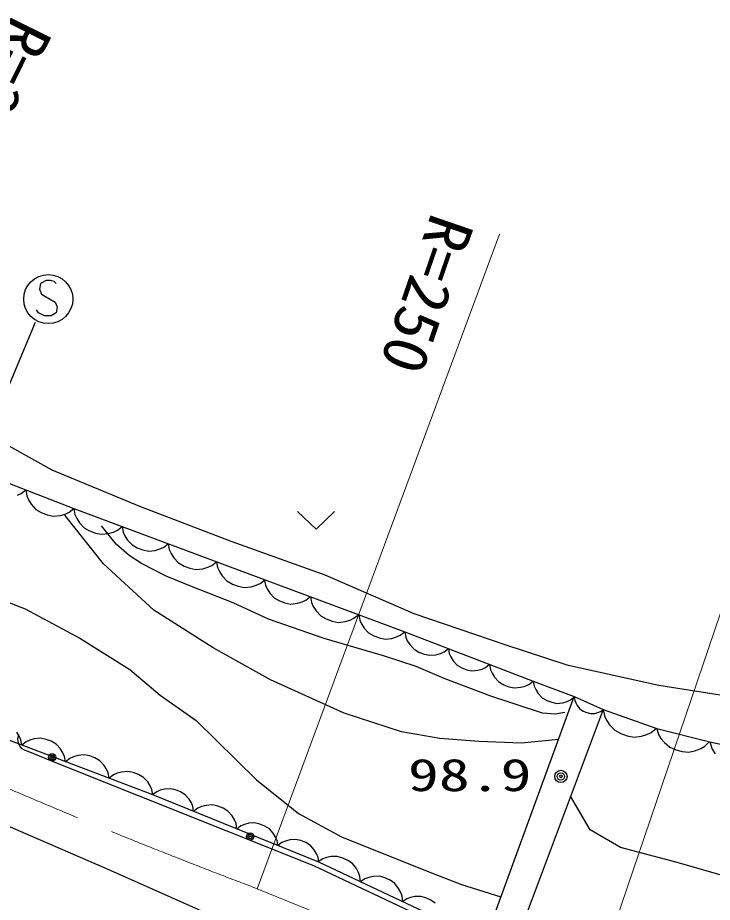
# Model space of a CAD drawing. Units: millimetres, scale not verified. Extents: x 40000 to 680000, y 20000 to 380000.
# Drawn here: x 423216 to 451493, y 266497 to 302516 of the extents above; entities that cross this region are included whole.
import ezdxf
from ezdxf.enums import TextEntityAlignment as Align

# ---------------------------------------------------------------- set-up
doc = ezdxf.new("R2010")
doc.units = ezdxf.units.MM
doc.header["$LTSCALE"] = 1000
doc.linetypes.add('CHAIN', pattern=[18.5, 12, -1.5, 3.5, -1.5])
for name, color, linetype, lineweight in [('M-BGD', 7, 'Continuous', 25), ('M-BGD-EXST', 7, 'Continuous', 25), ('M-BMK', 2, 'CHAIN', 13), ('M-STR-HTXT', 7, 'Continuous', 13)]:
    doc.layers.add(name, color=color, linetype=linetype, lineweight=lineweight)
doc.styles.add('ＭＳ ゴシック', font='')
doc.styles.get('ＭＳ ゴシック').set_extended_font_data('MS Gothic')

msp = doc.modelspace()

# ---------------------------------------------------------------- linework, layer by layer
at = {"layer": 'M-BGD'}
for p, q in [((421772, 285676), (424605, 284107)), ((417853, 285492), (425498, 282531)), ((424605, 284107), (428180, 282625)), ((423202, 283077), (423357, 283146)), ((423357, 283146), (423541, 283289)), ((423541, 283289), (423583, 283048)), ((423583, 283048), (423655, 282885)), ((423655, 282885), (423766, 282707)), ((423766, 282707), (423956, 282498)), ((423956, 282498), (424175, 282368)), ((425306, 282380), (425500, 282531)), ((425498, 282531), (433254, 279642)), ((425498, 282531), (425543, 282291)), ((428180, 282625), (431929, 281186)), ((434612, 282405), (435362, 281685)), ((435362, 281685), (436112, 282405)), ((424175, 282368), (424410, 282277)), ((424410, 282277), (424661, 282225)), ((424661, 282225), (424941, 282252)), ((424941, 282252), (425143, 282308)), ((426714, 280276), (425130, 282263)), ((425143, 282308), (425306, 282380)), ((425543, 282291), (425617, 282128)), ((425617, 282128), (425730, 281952)), ((425730, 281952), (425922, 281746)), ((425922, 281746), (426144, 281618)), ((427274, 281645), (427466, 281798)), ((427466, 281798), (427509, 281569)), ((426144, 281618), (426380, 281530)), ((426380, 281530), (426631, 281482)), ((426631, 281482), (426911, 281512)), ((426911, 281512), (427112, 281571)), ((427112, 281571), (427274, 281645)), ((427509, 281569), (427579, 281415)), ((427579, 281415), (427687, 281246)), ((427687, 281246), (427870, 281050)), ((427870, 281050), (428081, 280929)), ((429003, 280884), (429158, 280955)), ((429158, 280955), (429340, 281100)), ((429340, 281100), (429385, 280859)), ((431929, 281186), (435722, 279835)), ((428081, 280929), (428306, 280845)), ((428306, 280845), (428545, 280799)), ((428545, 280799), (428812, 280828)), ((428812, 280828), (429003, 280884)), ((429385, 280859), (429459, 280697)), ((429459, 280697), (429572, 280521)), ((428755, 278396), (426714, 280276)), ((429572, 280521), (429765, 280315)), ((429765, 280315), (429986, 280187)), ((431117, 280214), (431308, 280367)), ((431308, 280367), (431353, 280126)), ((429986, 280187), (430222, 280099)), ((430222, 280099), (430473, 280051)), ((430473, 280051), (430753, 280081)), ((430753, 280081), (430955, 280140)), ((430955, 280140), (431117, 280214)), ((431353, 280126), (431427, 279964)), ((431427, 279964), (431540, 279788)), ((420391, 279673), (423519, 278441)), ((431540, 279788), (431732, 279582)), ((431732, 279582), (431954, 279454)), ((433085, 279481), (433276, 279634)), ((433254, 279642), (438974, 277515)), ((433254, 279642), (433297, 279413)), ((435722, 279835), (439338, 278254)), ((431954, 279454), (432190, 279366)), ((432190, 279366), (432441, 279318)), ((432441, 279318), (432721, 279348)), ((432721, 279348), (432922, 279407)), ((432922, 279407), (433085, 279481)), ((433297, 279413), (433368, 279259)), ((433368, 279259), (433476, 279090)), ((433476, 279090), (433659, 278894)), ((433659, 278894), (433870, 278773)), ((434792, 278729), (434947, 278800)), ((434947, 278800), (435129, 278945)), ((435129, 278945), (435174, 278704)), ((423519, 278441), (425746, 277256)), ((433870, 278773), (434095, 278690)), ((434095, 278690), (434334, 278643)), ((434334, 278643), (434600, 278672)), ((434600, 278672), (434792, 278729)), ((435174, 278704), (435248, 278542)), ((435248, 278542), (435361, 278366)), ((431172, 276865), (428755, 278396)), ((435361, 278366), (435554, 278160)), ((435554, 278160), (435775, 278033)), ((436906, 278060), (437097, 278213)), ((437097, 278213), (437140, 277984)), ((439338, 278254), (443043, 276989)), ((435775, 278033), (436011, 277945)), ((436011, 277945), (436262, 277896)), ((436262, 277896), (436542, 277927)), ((436542, 277927), (436744, 277986)), ((436744, 277986), (436906, 278060)), ((437140, 277984), (437210, 277830)), ((437210, 277830), (437319, 277661)), ((437319, 277661), (437502, 277465)), ((437502, 277465), (437713, 277344)), ((438635, 277300), (438789, 277371)), ((438789, 277371), (438972, 277516)), ((438974, 277515), (444205, 275504)), ((438974, 277515), (439012, 277297)), ((425746, 277256), (427784, 275976)), ((437713, 277344), (437938, 277261)), ((437938, 277261), (438177, 277214)), ((438177, 277214), (438443, 277243)), ((438443, 277243), (438635, 277300)), ((439012, 277297), (439077, 277150)), ((439077, 277150), (439178, 276989)), ((439178, 276989), (439350, 276801)), ((443043, 276989), (445572, 276161)), ((433508, 275550), (431172, 276865)), ((439350, 276801), (439549, 276683)), ((439549, 276683), (439762, 276601)), ((440242, 276580), (440425, 276631)), ((440425, 276631), (440572, 276697)), ((440572, 276697), (440747, 276833)), ((440747, 276833), (440783, 276627)), ((439762, 276601), (439989, 276555)), ((439989, 276555), (440242, 276580)), ((440783, 276627), (440845, 276487)), ((440845, 276487), (440941, 276335)), ((440941, 276335), (441104, 276156)), ((427784, 275976), (429016, 274934)), ((441104, 276156), (441292, 276045)), ((441292, 276045), (441494, 275968)), ((441494, 275968), (441709, 275924)), ((441709, 275924), (441949, 275947)), ((441949, 275947), (442122, 275996)), ((442122, 275996), (442262, 276058)), ((442262, 276058), (442427, 276187)), ((442427, 276187), (442465, 275969)), ((442465, 275969), (442531, 275822)), ((445572, 276161), (449321, 275333)), ((436502, 274195), (433508, 275550)), ((442531, 275822), (442632, 275661)), ((442632, 275661), (442804, 275472)), ((442804, 275472), (443003, 275355)), ((443003, 275355), (443216, 275273)), ((443216, 275273), (443442, 275227)), ((443442, 275227), (443696, 275251)), ((443696, 275251), (443878, 275303)), ((443878, 275303), (444026, 275369)), ((444026, 275369), (444200, 275505)), ((444205, 275504), (445872, 274871)), ((444205, 275504), (444242, 275297)), ((444242, 275297), (444304, 275158)), ((449321, 275333), (452416, 274853)), ((429016, 274934), (430476, 273903)), ((442236, 264950), (445872, 274871)), ((444304, 275158), (444401, 275006)), ((444401, 275006), (444564, 274828)), ((444564, 274828), (444754, 274718)), ((445723, 274735), (445888, 274865)), ((445872, 274871), (447050, 274354)), ((445872, 274871), (445891, 274721)), ((444754, 274718), (444956, 274641)), ((444956, 274641), (445170, 274598)), ((445170, 274598), (445411, 274623)), ((445411, 274623), (445583, 274673)), ((445583, 274673), (445723, 274735)), ((445891, 274721), (445931, 274618)), ((445931, 274618), (445995, 274505)), ((445995, 274505), (446106, 274371)), ((428713, 270871), (419876, 274233)), ((438839, 273439), (436502, 274195)), ((447050, 274354), (443369, 264548)), ((446106, 274371), (446239, 274284)), ((446239, 274284), (446381, 274221)), ((446381, 274221), (446535, 274183)), ((446535, 274183), (446709, 274191)), ((446709, 274191), (446835, 274221)), ((446835, 274221), (446938, 274261)), ((446938, 274261), (447062, 274349)), ((447050, 274354), (449234, 273578)), ((447050, 274354), (447103, 274091)), ((430476, 273903), (432940, 271487)), ((447103, 274091), (447187, 273915)), ((447187, 273915), (447314, 273723)), ((423281, 273263), (423179, 273424)), ((440403, 273164), (438839, 273439)), ((447314, 273723), (447528, 273501)), ((447528, 273501), (447773, 273365)), ((448834, 273330), (449010, 273413)), ((449010, 273413), (449217, 273584)), ((449234, 273578), (451390, 273032)), ((449234, 273578), (449308, 273332)), ((423225, 273164), (423243, 273264)), ((423236, 273030), (423225, 273164)), ((423262, 272934), (423236, 273030)), ((423243, 273264), (423265, 273320)), ((423347, 273116), (423281, 273263)), ((423386, 272898), (423347, 273116)), ((423560, 273035), (423386, 272898)), ((423707, 273101), (423560, 273035)), ((423890, 273153), (423707, 273101)), ((424143, 273179), (423890, 273153)), ((424370, 273133), (424143, 273179)), ((424583, 273052), (424370, 273133)), ((424782, 272935), (424583, 273052)), ((441984, 273044), (440403, 273164)), ((443720, 272975), (441984, 273044)), ((445231, 273122), (443720, 272975)), ((447773, 273365), (448033, 273273)), ((448033, 273273), (448308, 273223)), ((448308, 273223), (448614, 273261)), ((448614, 273261), (448834, 273330)), ((449308, 273332), (449404, 273172)), ((449404, 273172), (449542, 273001)), ((451185, 272857), (451367, 273038)), ((451390, 273032), (454059, 272428)), ((451390, 273032), (451488, 272733)), ((423314, 272848), (423262, 272934)), ((423403, 272748), (423314, 272848)), ((423488, 272692), (423403, 272748)), ((423637, 272633), (423488, 272692)), ((424955, 272748), (424782, 272935)), ((425057, 272587), (424955, 272748)), ((449542, 273001), (449765, 272808)), ((449765, 272808), (450011, 272700)), ((450011, 272700), (450267, 272636)), ((450533, 272613), (450822, 272676)), ((450822, 272676), (451025, 272761)), ((451025, 272761), (451185, 272857)), ((451488, 272733), (451611, 272539)), ((424565, 272262), (423637, 272633)), ((425123, 272440), (425057, 272587)), ((425162, 272222), (425123, 272440)), ((425336, 272359), (425162, 272222)), ((425483, 272425), (425336, 272359)), ((425665, 272478), (425483, 272425)), ((425919, 272503), (425665, 272478)), ((426146, 272457), (425919, 272503)), ((426359, 272376), (426146, 272457)), ((426558, 272260), (426359, 272376)), ((450267, 272636), (450533, 272613)), ((435273, 267978), (424565, 272262)), ((426731, 272072), (426558, 272260)), ((426832, 271912), (426731, 272072)), ((426898, 271764), (426832, 271912)), ((426937, 271546), (426898, 271764)), ((427111, 271683), (426937, 271546)), ((427259, 271749), (427111, 271683)), ((427441, 271802), (427259, 271749)), ((427695, 271827), (427441, 271802)), ((427921, 271782), (427695, 271827)), ((428134, 271701), (427921, 271782)), ((428334, 271584), (428134, 271701)), ((428507, 271396), (428334, 271584)), ((428608, 271236), (428507, 271396)), ((428674, 271089), (428608, 271236)), ((432940, 271487), (434646, 270112)), ((428713, 270871), (428674, 271089)), ((428877, 270998), (428709, 270872)), ((435475, 268129), (428713, 270871)), ((429018, 271058), (428877, 270998)), ((429192, 271104), (429018, 271058)), ((429433, 271123), (429192, 271104)), ((429646, 271075), (429433, 271123)), ((429847, 270994), (429646, 271075)), ((430033, 270879), (429847, 270994)), ((430193, 270698), (430033, 270879)), ((430286, 270544), (430193, 270698)), ((430345, 270403), (430286, 270544)), ((446522, 269450), (445723, 270820)), ((430378, 270196), (430345, 270403)), ((430555, 270329), (430378, 270196)), ((430703, 270392), (430555, 270329)), ((430887, 270440), (430703, 270392)), ((431141, 270460), (430887, 270440)), ((431367, 270410), (431141, 270460)), ((431578, 270324), (431367, 270410)), ((431775, 270203), (431578, 270324)), ((431943, 270012), (431775, 270203)), ((421661, 270099), (426982, 267804)), ((432041, 269849), (431943, 270012)), ((432104, 269701), (432041, 269849)), ((434646, 270112), (436399, 269165)), ((432138, 269482), (432104, 269701)), ((432306, 269608), (432138, 269482)), ((432447, 269668), (432306, 269608)), ((432621, 269714), (432447, 269668)), ((432862, 269733), (432621, 269714)), ((433075, 269685), (432862, 269733)), ((433275, 269604), (433075, 269685)), ((433462, 269489), (433275, 269604)), ((433622, 269308), (433462, 269489)), ((447752, 268733), (446522, 269450)), ((433715, 269154), (433622, 269308)), ((433774, 269013), (433715, 269154)), ((436399, 269165), (439811, 267791)), ((433807, 268806), (433774, 269013)), ((433974, 268932), (433807, 268806)), ((434115, 268991), (433974, 268932)), ((434289, 269037), (434115, 268991)), ((434530, 269056), (434289, 269037)), ((434743, 269009), (434530, 269056)), ((434944, 268927), (434743, 269009)), ((435130, 268813), (434944, 268927)), ((435290, 268632), (435130, 268813)), ((450057, 268118), (447752, 268733)), ((435383, 268477), (435290, 268632)), ((435442, 268337), (435383, 268477)), ((435971, 268358), (435785, 268319)), ((436226, 268364), (435971, 268358)), ((436448, 268301), (436226, 268364)), ((435475, 268129), (435442, 268337)), ((435633, 268265), (435449, 268141)), ((442236, 264950), (435475, 268129)), ((435785, 268319), (435633, 268265)), ((436655, 268204), (436448, 268301)), ((436845, 268073), (436655, 268204)), ((437003, 267873), (436845, 268073)), ((452721, 267350), (450057, 268118)), ((426982, 267804), (434452, 264491)), ((440542, 265497), (435273, 267978)), ((437092, 267705), (437003, 267873)), ((437146, 267553), (437092, 267705)), ((439811, 267791), (441280, 267222)), ((437169, 267333), (437146, 267553)), ((437353, 267456), (437169, 267333)), ((437504, 267511), (437353, 267456)), ((437690, 267549), (437504, 267511)), ((437945, 267555), (437690, 267549)), ((438168, 267493), (437945, 267555)), ((438374, 267396), (438168, 267493)), ((438564, 267264), (438374, 267396)), ((438722, 267064), (438564, 267264)), ((438811, 266896), (438722, 267064)), ((441280, 267222), (442887, 266724)), ((438866, 266745), (438811, 266896)), ((438888, 266524), (438866, 266745)), ((439062, 266641), (438888, 266524)), ((439206, 266693), (439062, 266641)), ((439382, 266729), (439206, 266693)), ((439624, 266735), (439382, 266729)), ((439835, 266676), (439624, 266735)), ((440030, 266584), (439835, 266676)), ((440210, 266459), (440030, 266584))]:
    msp.add_line(p, q, dxfattribs=at)
msp.add_lwpolyline([(445487, 274224), (445090, 274161), (444585, 274202), (442473, 274889), (440580, 275615), (439433, 276104), (438102, 276538), (435688, 277242), (433432, 278020), (431981, 278695), (430365, 279328), (429260, 279776), (428261, 280296), (427752, 280618), (427224, 281084), (426623, 281831)], dxfattribs=at)
for centre, radius in [((424621, 272401), 150), ((424621, 272401), 90), ((424621, 272401), 30), ((445329, 271622), 250), ((445329, 271622), 150), ((445329, 271622), 50), ((432679, 269178), 150), ((432679, 269178), 90), ((432679, 269178), 30)]:
    msp.add_circle(centre, radius, dxfattribs=at)
at = {"layer": 'M-BGD-EXST'}
for p, q in [((424381, 291819), (424141, 291699)), ((424541, 291819), (424381, 291819)), ((424701, 291779), (424541, 291819)), ((424781, 291699), (424701, 291779)), ((424141, 291699), (424101, 291459)), ((424101, 291459), (424181, 291259)), ((424181, 291259), (424741, 290939)), ((424741, 290939), (424821, 290739)), ((424821, 290739), (424781, 290499)), ((424061, 290499), (423981, 290619)), ((424301, 290379), (424061, 290499)), ((424581, 290379), (424301, 290379)), ((424781, 290499), (424581, 290379)), ((417573, 274932), (423940, 290117))]:
    msp.add_line(p, q, dxfattribs=at)
msp.add_circle((424461, 291059), 1000, dxfattribs=at)
at = {"layer": 'M-BMK'}
msp.add_line((432966, 267051), (444177, 262497), dxfattribs=at)
msp.add_arc((521282, 500932), 250000, 243.61261, 249.31288, dxfattribs=at)
at = {"layer": 'M-STR-HTXT'}
for p, q in [((442823, 293707), (432966, 267051)), ((446196, 261688), (455320, 288596))]:
    msp.add_line(p, q, dxfattribs=at)

# ---------------------------------------------------------------- texts
at = {"layer": 'M-BGD', "style": 'ＭＳ ゴシック', "width": 1.4}
msp.add_text('98.9', height=1320, dxfattribs=at).set_placement((439103, 270628), align=Align.BOTTOM_LEFT)
at = {"layer": 'M-STR-HTXT', "style": 'ＭＳ ゴシック', "width": 1.05}
for rotation, p in [(243.6, (422521, 302925)), (251, (439558, 294817))]:
    msp.add_text('R=250', height=1833, rotation=rotation, dxfattribs=at).set_placement(p, align=Align.BOTTOM_LEFT)

doc.saveas('drawing.dxf')
